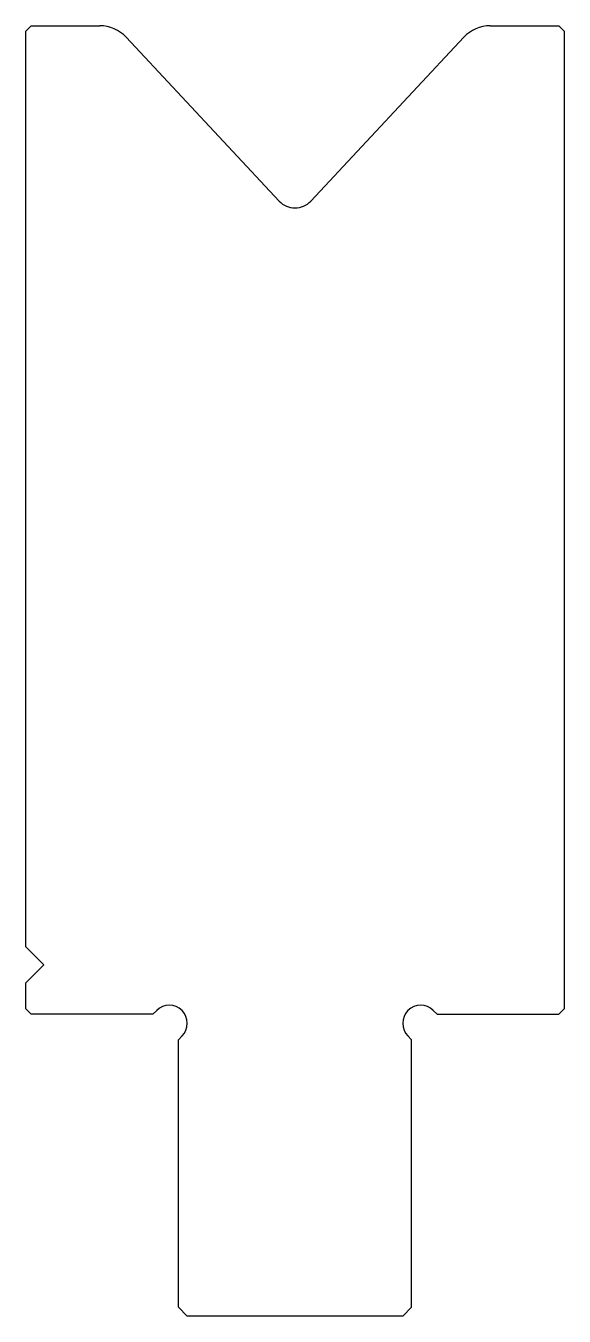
# Model space of a CAD drawing. Header units: metres. Extents: x -21.5 to 8.5, y -16.8 to 55.
import ezdxf

# ---------------------------------------------------------------- set-up
doc = ezdxf.new("R2010")
doc.units = ezdxf.units.M

msp = doc.modelspace()

# ---------------------------------------------------------------- linework, layer by layer
for p, q in [((-21.2, 55), (-21.5, 54.7)), ((-21.5, 3.75), (-21.5, 54.7)), ((-21.2, 55), (-17.367861, 55)), ((4.367861, 55), (8.2, 55)), ((8.5, 54.7), (8.2, 55)), ((8.5, 54.7), (8.5, 0.3)), ((-15.907179, 54.366165), (-7.376409, 45.245201)), ((-5.623591, 45.245201), (2.907179, 54.366165)), ((-20.5, 2.75), (-21.5, 3.75)), ((-21.5, 1.75), (-20.5, 2.75)), ((-21.5, 0.3), (-21.5, 1.75)), ((-21.5, 0.3), (-21.2, 0)), ((-14.414214, 0), (-21.2, 0)), ((-14.207107, 0.207107), (-14.414214, 0)), ((1.207107, 0.207107), (1.414214, 0)), ((1.414214, 0), (8.2, 0)), ((8.2, 0), (8.5, 0.3)), ((-13, -1.414214), (-12.792893, -1.207107)), ((-13, -16.3), (-13, -1.414214)), ((0, -1.414214), (-0.207107, -1.207107)), ((0, -16.3), (0, -1.414214)), ((-13, -16.3), (-12.5, -16.8)), ((-0.5, -16.8), (0, -16.3)), ((-0.5, -16.8), (-12.5, -16.8))]:
    msp.add_line(p, q)
for centre, radius, start, end in [((-17.367861, 53), 2, 43.085, 90), ((4.367861, 53), 2, 90, 136.915), ((-6.5, 46.0649), 1.2, 223.085, 316.915), ((-13.5, -0.5), 1, 315, 135), ((0.5, -0.5), 1, 45, 225)]:
    msp.add_arc(centre, radius, start, end)

doc.saveas('drawing.dxf')
